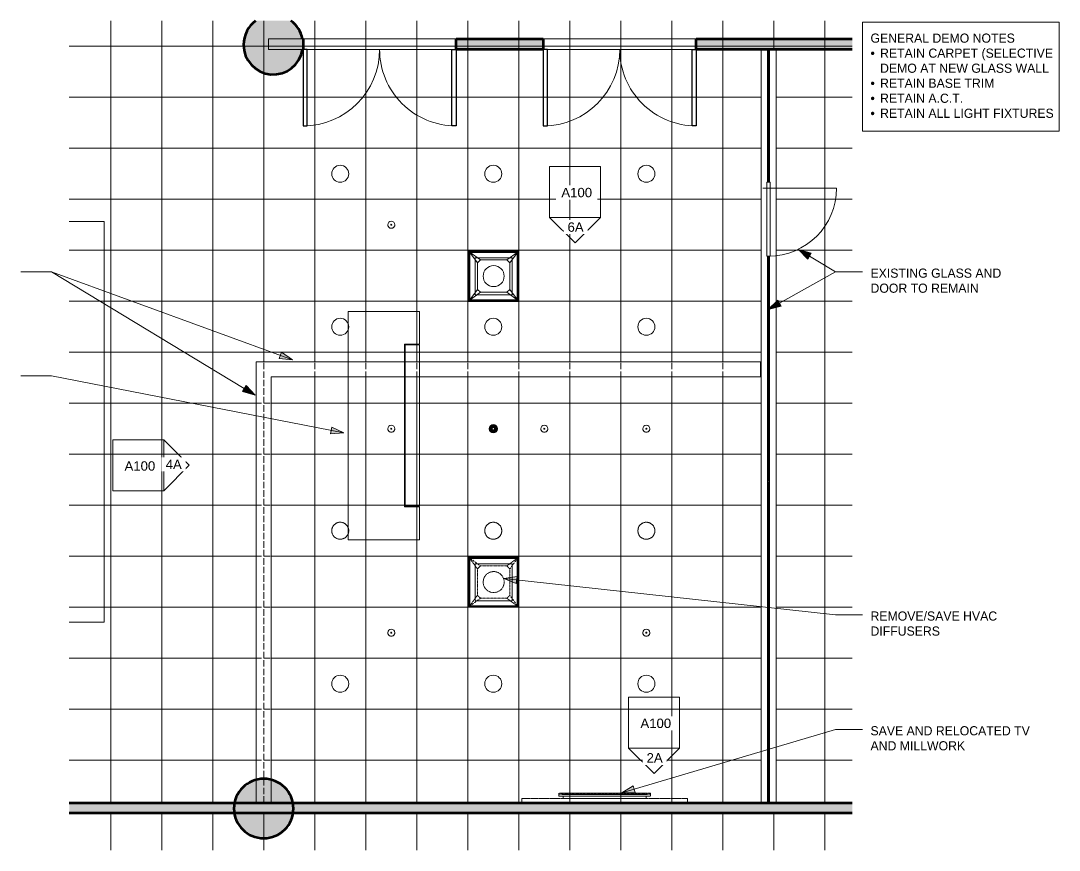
# Model space of a CAD drawing. Header units: inches. Extents: x 1756 to 10721, y -35 to 3002.
# Drawn here: x 4998.1 to 5486.7, y 1293.8 to 1684.2 of the extents above; entities that cross this region are included whole.
import ezdxf

# ---------------------------------------------------------------- set-up
doc = ezdxf.new("R2010")
doc.units = ezdxf.units.IN
doc.header["$MEASUREMENT"] = 0
doc.linetypes.add('Demolished', pattern=[0.1875, 0.125, -0.0625])
for name, color, linetype, lineweight in [('A-CLNG', 13, 'Continuous', 18), ('A-CLNG-PATT', 13, 'Continuous', 18), ('A-DOOR', 31, 'Continuous', 18), ('A-GLAZ-CURT', 52, 'Continuous', 18), ('A-GLAZ-CWMG', 51, 'Continuous', 18), ('A-WALL', 113, 'Continuous', 18), ('A-WALL-PATT', 111, 'Continuous', 18), ('E-FIRE', 2, 'Continuous', 18), ('E-LITE-EQPM', 33, 'Continuous', 18), ('F-SPRN', 3, 'Continuous', 18), ('G-ANNO-SYMB', 111, 'Continuous', 9), ('G-ANNO-TEXT', 231, 'Continuous', 9), ('I-FURN', 30, 'Continuous', 9), ('I-WALL', 2, 'Continuous', 18), ('M-HVAC-CDFF', 50, 'Continuous', 18), ('Q-CASE', 31, 'Continuous', 9)]:
    doc.layers.add(name, color=color, linetype=linetype, lineweight=lineweight)
doc.styles.add('Arial', font='arial.ttf', dxfattribs={"height": 4.425898})
doc.styles.add('Century Gothic', font='GOTHIC.TTF', dxfattribs={"height": 4.311335})

# ---------------------------------------------------------------- blocks, each defined once
blk = doc.blocks.new('Frameless Glass Panel - one-407092-Demolition Plan')
at = {"layer": 'A-GLAZ-CURT', "lineweight": 9}
blk.add_hatch(color=253, dxfattribs=at).paths.add_polyline_path([(-22.125, 0.25), (-22.125, -0.25), (22.125, -0.25), (22.125, 0.25)], flags=0)
at = {"layer": 'A-GLAZ-CURT'}
for p, q in [((-22.125, 0.25), (22.125, 0.25)), ((-22.125, -0.25), (-22.125, 0.25)), ((22.125, 0.25), (22.125, -0.25)), ((22.125, -0.25), (-22.125, -0.25))]:
    blk.add_line(p, q, dxfattribs=at)
at = {"layer": 'A-GLAZ-CURT', "color": 8}
for p, q in [((-22.125, 0.25), (-22.125, 0.25)), ((22.125, 0.25), (22.125, 0.25)), ((-22.125, -0.25), (-22.125, -0.25)), ((22.125, -0.25), (22.125, -0.25))]:
    blk.add_line(p, q, dxfattribs=at)
blk = doc.blocks.new('Frameless Glass Panel - one-407093-Demolition Plan')
at = {"layer": 'A-GLAZ-CURT', "lineweight": 9}
blk.add_hatch(color=253, dxfattribs=at).paths.add_polyline_path([(-26.375, 0.25), (-26.375, -0.25), (26.375, -0.25), (26.375, 0.25)], flags=0)
at = {"layer": 'A-GLAZ-CURT'}
for p, q in [((-26.375, 0.25), (26.375, 0.25)), ((-26.375, -0.25), (-26.375, 0.25)), ((26.375, 0.25), (26.375, -0.25)), ((26.375, -0.25), (-26.375, -0.25))]:
    blk.add_line(p, q, dxfattribs=at)
at = {"layer": 'A-GLAZ-CURT', "color": 8}
for p, q in [((-26.375, 0.25), (-26.375, 0.25)), ((26.375, 0.25), (26.375, 0.25)), ((-26.375, -0.25), (-26.375, -0.25)), ((26.375, -0.25), (26.375, -0.25))]:
    blk.add_line(p, q, dxfattribs=at)
blk = doc.blocks.new('Frameless Glass Panel - one-407094-Demolition Plan')
at = {"layer": 'A-GLAZ-CURT', "lineweight": 9}
blk.add_hatch(color=253, dxfattribs=at).paths.add_polyline_path([(-26.25, 0.25), (-26.25, -0.25), (26.25, -0.25), (26.25, 0.25)], flags=0)
at = {"layer": 'A-GLAZ-CURT'}
for p, q in [((-26.25, 0.25), (26.25, 0.25)), ((-26.25, -0.25), (-26.25, 0.25)), ((26.25, 0.25), (26.25, -0.25)), ((26.25, -0.25), (-26.25, -0.25))]:
    blk.add_line(p, q, dxfattribs=at)
at = {"layer": 'A-GLAZ-CURT', "color": 8}
for p, q in [((-26.25, 0.25), (-26.25, 0.25)), ((26.25, 0.25), (26.25, 0.25)), ((-26.25, -0.25), (-26.25, -0.25)), ((26.25, -0.25), (26.25, -0.25))]:
    blk.add_line(p, q, dxfattribs=at)
blk = doc.blocks.new('Door - Frameless Glass Panel - one-409535-Demolition Plan')
at = {"layer": 'A-DOOR', "color": 8}
for p, q in [((-14.625, -2.748), (-14.625, 32)), ((-17.375, -0.75), (-17.375, 0.75)), ((-17.375, 0.75), (-17.375, 0.75)), ((-17.375, 0.75), (-17.375, -0.75)), ((17.375, 0.75), (-17.375, 0.75)), ((17.375, 0.75), (-17.375, 0.75)), ((-17.375, -0.75), (-17.375, 0.75)), ((-17.375, 0.75), (-17.375, 0.75)), ((-17.375, 0.75), (-17.375, -0.75)), ((17.375, 0.75), (-17.375, 0.75)), ((17.375, 0.75), (-17.375, 0.75)), ((17.375, -0.75), (17.375, 0.75)), ((17.375, 0.75), (17.375, 0.75)), ((17.375, 0.75), (17.375, -0.75)), ((17.375, -0.75), (17.375, 0.75)), ((17.375, 0.75), (17.375, 0.75)), ((17.375, 0.75), (17.375, -0.75)), ((-17.375, -0.75), (-17.375, -0.75)), ((-17.375, -0.75), (17.375, -0.75)), ((17.375, -0.75), (-17.375, -0.75)), ((-17.375, -0.75), (-17.375, -0.75)), ((-17.375, -0.75), (17.375, -0.75)), ((17.375, -0.75), (-17.375, -0.75)), ((17.375, -0.75), (17.375, -0.75)), ((17.375, -0.75), (17.375, -0.75))]:
    blk.add_line(p, q, dxfattribs=at)
blk.add_arc((-14.625, 0), 32, 360, 90, dxfattribs=at)
blk = doc.blocks.new('Frameless Glass Panel - one-407096-Demolition Plan')
at = {"layer": 'A-GLAZ-CURT', "lineweight": 9}
blk.add_hatch(color=253, dxfattribs=at).paths.add_polyline_path([(-30.875, 0.25), (-30.875, -0.25), (30.875, -0.25), (30.875, 0.25)], flags=0)
at = {"layer": 'A-GLAZ-CURT'}
for p, q in [((-30.875, 0.25), (30.875, 0.25)), ((-30.875, -0.25), (-30.875, 0.25)), ((30.875, 0.25), (30.875, -0.25)), ((30.875, -0.25), (-30.875, -0.25))]:
    blk.add_line(p, q, dxfattribs=at)
at = {"layer": 'A-GLAZ-CURT', "color": 8}
for p, q in [((-30.875, 0.25), (-30.875, 0.25)), ((30.875, 0.25), (30.875, 0.25)), ((-30.875, -0.25), (-30.875, -0.25)), ((30.875, -0.25), (30.875, -0.25))]:
    blk.add_line(p, q, dxfattribs=at)
blk = doc.blocks.new('Downlight - Recessed Can - Fluorescent - 277V-321802-Demolition Plan')
at = {"layer": 'E-LITE-EQPM', "color": 8}
for start, end in [(360, 180), (180, 360)]:
    blk.add_arc((0, 0), 4, start, end, dxfattribs=at)
blk = doc.blocks.new('Sprinkler - Dry - Horizontal Sidewall - Fully Recessed - Hosted - 1_2_ Dry Horizontal Sidewall-366905-Demolition Plan')
at = {"layer": 'F-SPRN', "color": 8}
for radius, start, end in [(1.66, 360, 180), (1.66, 0, 180), (1.66, 180, 360), (0.25, 0, 180), (0.25, 0, 180), (0.25, 180, 360), (0.25, 180, 360), (1.66, 180, 360)]:
    blk.add_arc((0, 0), radius, start, end, dxfattribs=at)
blk = doc.blocks.new('Downlight - Recessed Can - Fluorescent - 277V-V5-Demolition Plan')
at = {"layer": 'E-LITE-EQPM', "color": 20, "linetype": 'Demolished', "lineweight": 9}
for start, end in [(360, 180), (180, 360)]:
    blk.add_arc((0, 0), 4, start, end, dxfattribs=at)
blk = doc.blocks.new('Ceiling_Diffusers-SPDLT-Price_Industries - 24x24 T-Bar Duct Size 10-371120-Demolition Plan')
at = {"layer": 'M-HVAC-CDFF', "color": 20, "linetype": 'Demolished', "lineweight": 9}
for p, q in [((4.11, 76.62), (4.11, 100.37)), ((4.11, 100.37), (4.11, 100.37)), ((4.11, 100.37), (27.86, 100.37)), ((4.11, 100.37), (4.11, 76.62)), ((27.86, 100.37), (4.11, 100.37)), ((4.11, 100.37), (4.11, 76.62)), ((4.11, 100.37), (27.86, 100.37)), ((4.11, 100.37), (4.11, 100.37)), ((4.11, 100.37), (27.86, 100.37)), ((4.11, 76.62), (4.11, 100.37)), ((4.11, 100.37), (4.11, 76.62)), ((4.11, 100.37), (27.86, 100.37)), ((4.11, 100.37), (4.11, 100.37)), ((4.11, 100.37), (27.86, 100.37)), ((4.11, 76.62), (4.11, 100.37)), ((4.16, 100.32), (4.16, 76.67)), ((27.81, 100.32), (4.16, 100.32)), ((4.16, 100.32), (4.16, 100.32)), ((4.16, 100.32), (27.81, 100.32)), ((4.16, 76.67), (4.16, 100.32)), ((4.52, 77.03), (4.52, 99.96)), ((4.52, 99.96), (4.52, 99.96)), ((27.46, 99.96), (4.52, 99.96)), ((4.52, 99.96), (4.52, 77.03)), ((27.46, 99.96), (4.52, 99.96)), ((4.52, 99.96), (4.52, 77.03)), ((4.52, 99.96), (27.46, 99.96)), ((4.52, 99.96), (4.52, 99.96)), ((4.52, 99.96), (27.46, 99.96)), ((4.52, 77.03), (4.52, 99.96)), ((4.57, 99.91), (4.57, 77.08)), ((4.57, 99.91), (27.41, 99.91)), ((4.57, 99.91), (4.57, 99.91)), ((4.57, 99.91), (27.41, 99.91)), ((4.57, 77.08), (4.57, 99.91)), ((4.8, 99.58), (4.9, 99.68)), ((4.8, 77.41), (4.8, 99.58)), ((8.36, 94.71), (4.8, 99.58)), ((4.86, 99.62), (4.86, 77.37)), ((27.11, 99.62), (4.86, 99.62)), ((4.86, 99.62), (4.86, 99.62)), ((4.86, 99.62), (27.11, 99.62)), ((4.86, 77.37), (4.86, 99.62)), ((4.9, 99.68), (27.07, 99.68)), ((4.9, 99.68), (9.78, 96.12)), ((22.2, 96.12), (27.07, 99.68)), ((27.17, 99.58), (23.61, 94.71)), ((27.07, 99.68), (27.17, 99.58)), ((27.11, 77.37), (27.11, 99.62)), ((27.11, 99.62), (27.11, 99.62)), ((27.11, 99.62), (27.11, 77.37)), ((27.17, 99.58), (27.17, 77.41)), ((27.41, 77.08), (27.41, 99.91)), ((27.41, 99.91), (27.41, 99.91)), ((27.41, 99.91), (27.41, 77.08)), ((27.46, 99.96), (27.46, 77.03)), ((27.46, 99.96), (27.46, 99.96)), ((27.46, 77.03), (27.46, 99.96)), ((27.46, 77.03), (27.46, 99.96)), ((27.46, 99.96), (27.46, 99.96)), ((27.46, 99.96), (27.46, 77.03)), ((27.81, 76.67), (27.81, 100.32)), ((27.81, 100.32), (27.81, 100.32)), ((27.81, 100.32), (27.81, 76.67)), ((27.86, 100.37), (27.86, 76.62)), ((27.86, 100.37), (27.86, 100.37)), ((27.86, 76.62), (27.86, 100.37)), ((27.86, 76.62), (27.86, 100.37)), ((27.86, 100.37), (27.86, 100.37)), ((27.86, 100.37), (27.86, 76.62)), ((27.86, 76.62), (27.86, 100.37)), ((27.86, 100.37), (27.86, 100.37)), ((27.86, 100.37), (27.86, 76.62)), ((24.74, 97.12), (7.24, 97.12)), ((7.24, 97.12), (7.24, 79.62)), ((7.24, 79.62), (7.24, 97.12)), ((7.24, 97.12), (24.74, 97.12)), ((7.24, 97.12), (7.24, 97.12)), ((9.78, 96.12), (8.36, 94.71)), ((8.36, 94.71), (8.36, 82.28)), ((22.2, 96.12), (9.78, 96.12)), ((23.61, 94.71), (22.2, 96.12)), ((23.61, 82.28), (23.61, 94.71)), ((24.74, 79.62), (24.74, 97.12)), ((24.74, 97.12), (24.74, 79.62)), ((24.74, 97.12), (24.74, 97.12)), ((4.8, 77.41), (8.36, 82.28)), ((9.78, 80.87), (4.9, 77.31)), ((7.24, 79.62), (24.74, 79.62)), ((24.74, 79.62), (7.24, 79.62)), ((7.24, 79.62), (7.24, 79.62)), ((8.36, 82.28), (9.78, 80.87)), ((9.78, 80.87), (22.2, 80.87)), ((22.2, 80.87), (23.61, 82.28)), ((27.07, 77.31), (22.2, 80.87)), ((23.61, 82.28), (27.17, 77.41)), ((24.74, 79.62), (24.74, 79.62)), ((27.86, 76.62), (4.11, 76.62)), ((4.11, 76.62), (4.11, 76.62)), ((4.11, 76.62), (27.86, 76.62)), ((4.11, 76.62), (4.11, 76.62)), ((4.11, 76.62), (27.86, 76.62)), ((27.86, 76.62), (4.11, 76.62)), ((4.11, 76.62), (4.11, 76.62)), ((4.11, 76.62), (27.86, 76.62)), ((27.86, 76.62), (4.11, 76.62)), ((4.16, 76.67), (4.16, 76.67)), ((4.16, 76.67), (27.81, 76.67)), ((27.81, 76.67), (4.16, 76.67)), ((27.46, 77.03), (4.52, 77.03)), ((4.52, 77.03), (4.52, 77.03)), ((4.52, 77.03), (27.46, 77.03)), ((4.52, 77.03), (4.52, 77.03)), ((4.52, 77.03), (27.46, 77.03)), ((27.46, 77.03), (4.52, 77.03)), ((4.57, 77.08), (4.57, 77.08)), ((4.57, 77.08), (27.41, 77.08)), ((27.41, 77.08), (4.57, 77.08)), ((4.9, 77.31), (4.8, 77.41)), ((4.86, 77.37), (4.86, 77.37)), ((4.86, 77.37), (27.11, 77.37)), ((27.11, 77.37), (4.86, 77.37)), ((27.07, 77.31), (4.9, 77.31)), ((27.17, 77.41), (27.07, 77.31)), ((27.11, 77.37), (27.11, 77.37)), ((27.41, 77.08), (27.41, 77.08)), ((27.46, 77.03), (27.46, 77.03)), ((27.46, 77.03), (27.46, 77.03)), ((27.81, 76.67), (27.81, 76.67)), ((27.86, 76.62), (27.86, 76.62)), ((27.86, 76.62), (27.86, 76.62)), ((27.86, 76.62), (27.86, 76.62))]:
    blk.add_line(p, q, dxfattribs=at)
for start, end in [(360, 180), (0, 180), (180, 360), (180, 0)]:
    blk.add_arc((15.99, 88.49), 4.94, start, end, dxfattribs=at)
blk = doc.blocks.new('Excitech_Hochiki_FireDtctnAlmCtrlIndctEquip_AddressableLoopPoweredCeilingBeacon-CHQ-CB - CHQ-CB_WL-376123-Demolition Plan')
at = {"layer": 'E-FIRE', "color": 8}
for radius, start, end in [(1.96, 0, 180), (1.96, 0, 180), (1.93, 0, 180), (1.86, 0, 180), (1.86, 0, 180), (1.82, 0, 180), (1.78, 0, 180), (1.41, 0, 180), (1.27, 0, 180), (1.26, 0, 180), (0.927, 0, 180), (0.732, 360, 180), (0.649, 0, 180), (0.649, 0, 180), (0.55, 0, 180), (0.55, 0, 180), (1.96, 180, 0), (1.96, 180, 0), (1.93, 180, 0), (1.86, 180, 0), (1.86, 180, 0), (1.82, 180, 0), (1.78, 180, 0), (1.41, 180, 0), (1.27, 180, 0), (1.26, 180, 0), (0.927, 180, 0), (0.732, 180, 360), (0.649, 180, 0), (0.649, 180, 0), (0.55, 180, 0), (0.55, 180, 0)]:
    blk.add_arc((0, 0), radius, start, end, dxfattribs=at)
blk = doc.blocks.new('Ceiling_Diffusers-SPDLT-Price_Industries - 24x24 T-Bar Duct Size 10-V6-Demolition Plan')
at = {"layer": 'M-HVAC-CDFF', "color": 8}
for p, q in [((4.11, 76.62), (4.11, 100.37)), ((4.11, 100.37), (4.11, 100.37)), ((4.11, 100.37), (27.86, 100.37)), ((4.11, 100.37), (4.11, 76.62)), ((27.86, 100.37), (4.11, 100.37)), ((4.11, 100.37), (4.11, 76.62)), ((4.11, 100.37), (27.86, 100.37)), ((4.11, 100.37), (4.11, 100.37)), ((4.11, 100.37), (27.86, 100.37)), ((4.11, 76.62), (4.11, 100.37)), ((4.11, 100.37), (4.11, 76.62)), ((4.11, 100.37), (27.86, 100.37)), ((4.11, 100.37), (4.11, 100.37)), ((4.11, 100.37), (27.86, 100.37)), ((4.11, 76.62), (4.11, 100.37)), ((4.16, 100.32), (4.16, 76.67)), ((27.81, 100.32), (4.16, 100.32)), ((4.16, 100.32), (4.16, 100.32)), ((4.16, 100.32), (27.81, 100.32)), ((4.16, 76.67), (4.16, 100.32)), ((4.52, 77.03), (4.52, 99.96)), ((4.52, 99.96), (4.52, 99.96)), ((27.46, 99.96), (4.52, 99.96)), ((4.52, 99.96), (4.52, 77.03)), ((27.46, 99.96), (4.52, 99.96)), ((4.52, 99.96), (4.52, 77.03)), ((4.52, 99.96), (27.46, 99.96)), ((4.52, 99.96), (4.52, 99.96)), ((4.52, 99.96), (27.46, 99.96)), ((4.52, 77.03), (4.52, 99.96)), ((4.57, 99.91), (4.57, 77.08)), ((4.57, 99.91), (27.41, 99.91)), ((4.57, 99.91), (4.57, 99.91)), ((4.57, 99.91), (27.41, 99.91)), ((4.57, 77.08), (4.57, 99.91)), ((4.8, 99.58), (4.9, 99.68)), ((4.8, 77.41), (4.8, 99.58)), ((8.36, 94.71), (4.8, 99.58)), ((4.86, 99.62), (4.86, 77.37)), ((27.11, 99.62), (4.86, 99.62)), ((4.86, 99.62), (4.86, 99.62)), ((4.86, 99.62), (27.11, 99.62)), ((4.86, 77.37), (4.86, 99.62)), ((4.9, 99.68), (27.07, 99.68)), ((4.9, 99.68), (9.78, 96.12)), ((22.2, 96.12), (27.07, 99.68)), ((27.17, 99.58), (23.61, 94.71)), ((27.07, 99.68), (27.17, 99.58)), ((27.11, 77.37), (27.11, 99.62)), ((27.11, 99.62), (27.11, 99.62)), ((27.11, 99.62), (27.11, 77.37)), ((27.17, 99.58), (27.17, 77.41)), ((27.41, 77.08), (27.41, 99.91)), ((27.41, 99.91), (27.41, 99.91)), ((27.41, 99.91), (27.41, 77.08)), ((27.46, 99.96), (27.46, 77.03)), ((27.46, 99.96), (27.46, 99.96)), ((27.46, 77.03), (27.46, 99.96)), ((27.46, 77.03), (27.46, 99.96)), ((27.46, 99.96), (27.46, 99.96)), ((27.46, 99.96), (27.46, 77.03)), ((27.81, 76.67), (27.81, 100.32)), ((27.81, 100.32), (27.81, 100.32)), ((27.81, 100.32), (27.81, 76.67)), ((27.86, 100.37), (27.86, 76.62)), ((27.86, 100.37), (27.86, 100.37)), ((27.86, 76.62), (27.86, 100.37)), ((27.86, 76.62), (27.86, 100.37)), ((27.86, 100.37), (27.86, 100.37)), ((27.86, 100.37), (27.86, 76.62)), ((27.86, 76.62), (27.86, 100.37)), ((27.86, 100.37), (27.86, 100.37)), ((27.86, 100.37), (27.86, 76.62)), ((24.74, 97.12), (7.24, 97.12)), ((7.24, 97.12), (7.24, 79.62)), ((7.24, 79.62), (7.24, 97.12)), ((7.24, 97.12), (24.74, 97.12)), ((7.24, 97.12), (7.24, 97.12)), ((9.78, 96.12), (8.36, 94.71)), ((8.36, 94.71), (8.36, 82.28)), ((22.2, 96.12), (9.78, 96.12)), ((23.61, 94.71), (22.2, 96.12)), ((23.61, 82.28), (23.61, 94.71)), ((24.74, 79.62), (24.74, 97.12)), ((24.74, 97.12), (24.74, 79.62)), ((24.74, 97.12), (24.74, 97.12)), ((4.8, 77.41), (8.36, 82.28)), ((9.78, 80.87), (4.9, 77.31)), ((7.24, 79.62), (24.74, 79.62)), ((24.74, 79.62), (7.24, 79.62)), ((7.24, 79.62), (7.24, 79.62)), ((8.36, 82.28), (9.78, 80.87)), ((9.78, 80.87), (22.2, 80.87)), ((22.2, 80.87), (23.61, 82.28)), ((27.07, 77.31), (22.2, 80.87)), ((23.61, 82.28), (27.17, 77.41)), ((24.74, 79.62), (24.74, 79.62)), ((27.86, 76.62), (4.11, 76.62)), ((4.11, 76.62), (4.11, 76.62)), ((4.11, 76.62), (27.86, 76.62)), ((4.11, 76.62), (4.11, 76.62)), ((4.11, 76.62), (27.86, 76.62)), ((27.86, 76.62), (4.11, 76.62)), ((4.11, 76.62), (4.11, 76.62)), ((4.11, 76.62), (27.86, 76.62)), ((27.86, 76.62), (4.11, 76.62)), ((4.16, 76.67), (4.16, 76.67)), ((4.16, 76.67), (27.81, 76.67)), ((27.81, 76.67), (4.16, 76.67)), ((27.46, 77.03), (4.52, 77.03)), ((4.52, 77.03), (4.52, 77.03)), ((4.52, 77.03), (27.46, 77.03)), ((4.52, 77.03), (4.52, 77.03)), ((4.52, 77.03), (27.46, 77.03)), ((27.46, 77.03), (4.52, 77.03)), ((4.57, 77.08), (4.57, 77.08)), ((4.57, 77.08), (27.41, 77.08)), ((27.41, 77.08), (4.57, 77.08)), ((4.9, 77.31), (4.8, 77.41)), ((4.86, 77.37), (4.86, 77.37)), ((4.86, 77.37), (27.11, 77.37)), ((27.11, 77.37), (4.86, 77.37)), ((27.07, 77.31), (4.9, 77.31)), ((27.17, 77.41), (27.07, 77.31)), ((27.11, 77.37), (27.11, 77.37)), ((27.41, 77.08), (27.41, 77.08)), ((27.46, 77.03), (27.46, 77.03)), ((27.46, 77.03), (27.46, 77.03)), ((27.81, 76.67), (27.81, 76.67)), ((27.86, 76.62), (27.86, 76.62)), ((27.86, 76.62), (27.86, 76.62)), ((27.86, 76.62), (27.86, 76.62))]:
    blk.add_line(p, q, dxfattribs=at)
for start, end in [(360, 180), (0, 180), (180, 360), (180, 0)]:
    blk.add_arc((15.99, 88.49), 4.94, start, end, dxfattribs=at)
blk = doc.blocks.new('Walls 1 - Walls 1-381744-Demolition Plan')
at = {"layer": 'A-WALL'}
h = blk.add_hatch(color=8, dxfattribs=at)
edge = h.paths.add_edge_path(flags=0)
edge.add_line((1975.82, 1670.72), (1959.75, 1670.72))
edge.add_line((1959.75, 1670.72), (1959.75, 1675.72))
edge.add_line((1959.75, 1675.72), (1975.73, 1675.72))
edge.add_arc((1962, 1672.97), 14, 11.3396, 53.606)
edge.add_line((1970.31, 1684.23), (1953.69, 1684.23))
edge.add_arc((1962, 1672.97), 14, 126.394, 180)
edge.add_arc((1962, 1672.97), 14, 180, 350.763)
at = {"layer": 'A-WALL', "color": 8}
for p, q in [((1975.73, 1675.72), (1975.73, 1675.72)), ((1975.82, 1670.72), (1975.82, 1670.72))]:
    blk.add_line(p, q, dxfattribs=at)
at = {"layer": 'A-WALL', "lineweight": 60}
for start, end in [(126.394, 180), (126.394, 180), (11.3396, 53.606), (11.3396, 53.606), (180, 350.763)]:
    blk.add_arc((1962, 1672.97), 14, start, end, dxfattribs=at)
blk = doc.blocks.new('Walls 2 - Walls 1-381805-Demolition Plan')
at = {"layer": 'A-WALL'}
h = blk.add_hatch(color=8, dxfattribs=at)
edge = h.paths.add_edge_path(flags=0)
edge.add_arc((1957.5, 1313.47), 14, 0, 180)
edge.add_arc((1957.5, 1313.47), 14, 180, 360)
at = {"layer": 'A-WALL', "lineweight": 60}
for start, end in [(0, 180), (180, 0)]:
    blk.add_arc((1957.5, 1313.47), 14, start, end, dxfattribs=at)
blk = doc.blocks.new('Door-Double-Flush_Panel - 72_ x 100_-383158-Demolition Plan')
at = {"layer": 'A-DOOR', "lineweight": 30}
for p, q in [((-36, 2.5), (-36, 38.5)), ((-36, 38.5), (-34, 38.5)), ((-34, 38.5), (-34, 2.5)), ((36, 38.5), (34, 38.5)), ((34, 38.5), (34, 2.5)), ((36, 2.5), (36, 38.5)), ((-34, 2.5), (-36, 2.5)), ((34, 2.5), (36, 2.5))]:
    blk.add_line(p, q, dxfattribs=at)
at = {"layer": 'A-DOOR', "color": 8}
for centre, start, end in [((-36, 2.5), 360, 90), ((36, 2.5), 90, 180)]:
    blk.add_arc(centre, 36, start, end, dxfattribs=at)
blk = doc.blocks.new('Walls 4 - Walls 3-395072-Demolition Plan')
at = {"layer": 'A-WALL', "color": 20, "linetype": 'Demolished', "lineweight": 9}
for p, q in [((2156.88, 1318.22), (2078.88, 1318.22)), ((2078.88, 1318.22), (2078.88, 1316.22)), ((2078.88, 1316.22), (2078.88, 1318.22)), ((2078.88, 1318.22), (2156.88, 1318.22)), ((2078.88, 1318.22), (2078.88, 1318.22)), ((2078.88, 1316.22), (2156.88, 1316.22)), ((2156.88, 1316.22), (2078.88, 1316.22)), ((2078.88, 1316.22), (2078.88, 1316.22)), ((2156.88, 1316.22), (2156.88, 1318.22)), ((2156.88, 1318.22), (2156.88, 1316.22)), ((2156.88, 1318.22), (2156.88, 1318.22)), ((2156.88, 1316.22), (2156.88, 1316.22))]:
    blk.add_line(p, q, dxfattribs=at)
blk = doc.blocks.new('Television-Plasma - one-394688-Demolition Plan')
at = {"layer": 'I-FURN', "color": 20, "linetype": 'Demolished'}
for p, q in [((-17.25, 0), (-17.25, 0)), ((-17.25, 0), (-17.25, -1)), ((-17.25, -1), (-17.25, 0)), ((-17.25, 0), (21.75, 0)), ((21.75, 0), (-17.25, 0)), ((21.75, 0), (21.75, -1)), ((21.75, -1), (21.75, 0)), ((21.75, 0), (21.75, 0)), ((23.75, -1), (-19.25, -1)), ((-19.25, -1), (-19.25, -2.5)), ((-19.25, -1), (23.75, -1)), ((-19.25, -2), (-19.25, -1)), ((-19.25, -1), (-19.25, -1)), ((23.75, -2), (-19.25, -2)), ((-19.25, -2), (-19.25, -2)), ((-19.25, -2), (-19.25, -2.5)), ((23.75, -2), (-19.25, -2)), ((-19.25, -2.5), (23.75, -2.5)), ((-19.25, -2.5), (-19.25, -2.5)), ((-19.25, -2.5), (23.75, -2.5)), ((22.25, -1.92), (-17.75, -1.92)), ((-17.75, -1.92), (-17.75, -1.92)), ((-17.75, -1.92), (22.25, -1.92)), ((-17.75, -1.92), (-17.75, -2.5)), ((-17.75, -1.92), (-17.75, -2.5)), ((22.25, -2.5), (-17.75, -2.5)), ((-17.75, -2.5), (-17.75, -2.5)), ((-17.75, -2.5), (22.25, -2.5)), ((-17.25, -1), (-17.25, -1)), ((21.75, -1), (-17.25, -1)), ((21.75, -1), (-17.25, -1)), ((21.75, -1), (21.75, -1)), ((22.25, -1.92), (22.25, -1.92)), ((22.25, -2.5), (22.25, -1.92)), ((22.25, -1.92), (22.25, -2.5)), ((22.25, -2.5), (22.25, -2.5)), ((23.75, -2.5), (23.75, -1)), ((23.75, -1), (23.75, -2)), ((23.75, -1), (23.75, -1)), ((23.75, -2.5), (23.75, -2)), ((23.75, -2), (23.75, -2)), ((23.75, -2.5), (23.75, -2.5))]:
    blk.add_line(p, q, dxfattribs=at)
blk = doc.blocks.new('Casework 2 - Casework 1-395493-Demolition Plan')
at = {"layer": 'Q-CASE', "color": 8, "lineweight": 18}
for p, q in [((1882.5, 1589.72), (1866, 1589.72)), ((1866, 1589.72), (1882.5, 1589.72)), ((1882.5, 1401.22), (1882.5, 1589.72)), ((1882.5, 1589.72), (1882.5, 1401.22)), ((1882.5, 1589.72), (1882.5, 1589.72)), ((1866, 1401.22), (1882.5, 1401.22)), ((1882.5, 1401.22), (1866, 1401.22)), ((1882.5, 1401.22), (1882.5, 1401.22))]:
    blk.add_line(p, q, dxfattribs=at)
blk = doc.blocks.new('Casework 3 - Casework 1-400902-Demolition Plan')
at = {"layer": 'Q-CASE', "color": 20, "linetype": 'Demolished'}
for p, q in [((830.75, 347.47), (797.25, 347.47)), ((797.25, 347.47), (797.25, 239.97)), ((797.25, 239.97), (797.25, 347.47)), ((797.25, 347.47), (830.75, 347.47)), ((797.25, 347.47), (797.25, 347.47)), ((830.75, 331.97), (830.75, 347.47)), ((830.75, 347.47), (830.75, 331.97)), ((830.75, 347.47), (830.75, 347.47)), ((823.75, 255.47), (823.75, 331.97)), ((823.75, 331.97), (830.75, 331.97)), ((830.75, 331.97), (823.75, 331.97)), ((823.75, 331.97), (823.75, 255.47)), ((823.75, 331.97), (823.75, 331.97)), ((830.75, 331.72), (824, 331.72)), ((824, 331.72), (824, 255.72)), ((824, 255.72), (824, 331.72)), ((824, 331.72), (830.75, 331.72)), ((824, 331.72), (824, 331.72)), ((830.75, 331.97), (830.75, 331.97)), ((830.75, 255.72), (830.75, 331.72)), ((830.75, 331.72), (830.75, 255.72)), ((830.75, 331.72), (830.75, 331.72)), ((830.75, 255.47), (823.75, 255.47)), ((823.75, 255.47), (830.75, 255.47)), ((823.75, 255.47), (823.75, 255.47)), ((824, 255.72), (830.75, 255.72)), ((830.75, 255.72), (824, 255.72)), ((824, 255.72), (824, 255.72)), ((830.75, 255.72), (830.75, 255.72)), ((830.75, 239.97), (830.75, 255.47)), ((830.75, 255.47), (830.75, 239.97)), ((830.75, 255.47), (830.75, 255.47)), ((797.25, 239.97), (830.75, 239.97)), ((830.75, 239.97), (797.25, 239.97)), ((797.25, 239.97), (797.25, 239.97)), ((830.75, 239.97), (830.75, 239.97))]:
    blk.add_line(p, q, dxfattribs=at)
blk = doc.blocks.new('Rectangular Mullion - Header Channel-407112-Demolition Plan')
at = {"layer": 'A-GLAZ-CWMG', "color": 8}
for p, q in [((2194.62, 1670.72), (2194.5, 1670.72)), ((2194.5, 1670.72), (2194.5, 1670.72)), ((2194.5, 1670.72), (2195.5, 1670.72)), ((2194.5, 1608.47), (2194.5, 1670.72)), ((2194.5, 1608.47), (2194.5, 1670.72)), ((2195.38, 1670.72), (2194.62, 1670.72)), ((2194.62, 1670.72), (2194.62, 1670.72)), ((2194.62, 1608.47), (2194.62, 1670.72)), ((2194.62, 1608.47), (2194.62, 1670.72)), ((2195.5, 1670.72), (2195.38, 1670.72)), ((2195.38, 1670.72), (2195.38, 1670.72)), ((2195.38, 1608.47), (2195.38, 1670.72)), ((2195.38, 1608.47), (2195.38, 1670.72)), ((2195.5, 1670.72), (2195.5, 1670.72)), ((2195.5, 1670.72), (2195.5, 1608.47)), ((2195.5, 1608.47), (2195.5, 1670.72)), ((2195.5, 1608.47), (2194.5, 1608.47)), ((2194.5, 1608.47), (2194.5, 1608.47)), ((2194.5, 1608.47), (2194.62, 1608.47)), ((2194.62, 1608.47), (2194.62, 1608.47)), ((2194.62, 1608.47), (2195.38, 1608.47)), ((2195.38, 1608.47), (2195.38, 1608.47)), ((2195.38, 1608.47), (2195.5, 1608.47)), ((2195.5, 1608.47), (2195.5, 1608.47))]:
    blk.add_line(p, q, dxfattribs=at)
blk = doc.blocks.new('Rectangular Mullion - Header Channel-405644-Demolition Plan')
at = {"layer": 'A-GLAZ-CWMG', "color": 8}
for p, q in [((2194.5, 1360.97), (2194.5, 1413.97)), ((2194.5, 1360.97), (2194.5, 1413.97)), ((2194.62, 1360.97), (2194.62, 1413.97)), ((2194.62, 1360.97), (2194.62, 1413.97)), ((2195.38, 1360.97), (2195.38, 1413.97)), ((2195.38, 1360.97), (2195.38, 1413.97)), ((2195.5, 1413.97), (2195.5, 1360.97)), ((2195.5, 1360.97), (2195.5, 1413.97))]:
    blk.add_line(p, q, dxfattribs=at)
blk = doc.blocks.new('Rectangular Mullion - Header Channel-405645-Demolition Plan')
at = {"layer": 'A-GLAZ-CWMG', "color": 8}
for p, q in [((2194.5, 1316.22), (2194.5, 1360.97)), ((2194.5, 1316.22), (2194.5, 1360.97)), ((2194.62, 1316.22), (2194.62, 1360.97)), ((2194.62, 1316.22), (2194.62, 1360.97)), ((2195.38, 1316.22), (2195.38, 1360.97)), ((2195.38, 1316.22), (2195.38, 1360.97)), ((2195.5, 1360.97), (2195.5, 1316.22)), ((2195.5, 1316.22), (2195.5, 1360.97)), ((2195.5, 1316.22), (2194.5, 1316.22)), ((2194.5, 1316.22), (2194.5, 1316.22)), ((2194.5, 1316.22), (2194.62, 1316.22)), ((2194.62, 1316.22), (2194.62, 1316.22)), ((2194.62, 1316.22), (2195.38, 1316.22)), ((2195.38, 1316.22), (2195.38, 1316.22)), ((2195.38, 1316.22), (2195.5, 1316.22)), ((2195.5, 1316.22), (2195.5, 1316.22))]:
    blk.add_line(p, q, dxfattribs=at)
blk = doc.blocks.new('Rectangular Mullion - Header Channel-405646-Demolition Plan')
at = {"layer": 'A-GLAZ-CWMG', "color": 8}
for p, q in [((2194.5, 1413.97), (2194.5, 1467.22)), ((2194.5, 1413.97), (2194.5, 1467.22)), ((2194.62, 1413.97), (2194.62, 1467.22)), ((2194.62, 1413.97), (2194.62, 1467.22)), ((2195.38, 1413.97), (2195.38, 1467.22)), ((2195.38, 1413.97), (2195.38, 1467.22)), ((2195.5, 1467.22), (2195.5, 1413.97)), ((2195.5, 1413.97), (2195.5, 1467.22))]:
    blk.add_line(p, q, dxfattribs=at)
blk = doc.blocks.new('Rectangular Mullion - Header Channel-407113-Demolition Plan')
at = {"layer": 'A-GLAZ-CWMG', "color": 8}
for p, q in [((2194.62, 1573.22), (2194.5, 1573.22)), ((2194.5, 1573.22), (2194.5, 1573.22)), ((2194.5, 1573.22), (2195.5, 1573.22)), ((2194.5, 1520.22), (2194.5, 1573.22)), ((2194.5, 1520.22), (2194.5, 1573.22)), ((2195.38, 1573.22), (2194.62, 1573.22)), ((2194.62, 1573.22), (2194.62, 1573.22)), ((2194.62, 1520.22), (2194.62, 1573.22)), ((2194.62, 1520.22), (2194.62, 1573.22)), ((2195.5, 1573.22), (2195.38, 1573.22)), ((2195.38, 1573.22), (2195.38, 1573.22)), ((2195.38, 1520.22), (2195.38, 1573.22)), ((2195.38, 1520.22), (2195.38, 1573.22)), ((2195.5, 1573.22), (2195.5, 1573.22)), ((2195.5, 1573.22), (2195.5, 1520.22)), ((2195.5, 1520.22), (2195.5, 1573.22))]:
    blk.add_line(p, q, dxfattribs=at)
blk = doc.blocks.new('Elevation - Detail Number-151647-Demolition Plan')
at = {"layer": 'G-ANNO-SYMB'}
for p, q in [((-0.25, -0.25), (-0.25, 0.25)), ((-0.25, 0.25), (0.25, 0.25)), ((0.25, 0.25), (0.25, -0.25)), ((0.25, -0.25), (-0.25, -0.25))]:
    blk.add_line(p, q, dxfattribs=at)
blk = doc.blocks.new('Elevation - Detail Number-151370-Demolition Plan')
at = {"layer": 'G-ANNO-SYMB'}
for p, q in [((0, 0.25), (-0.25, 0)), ((0.25, 0), (0, 0.25)), ((-0.25, 0), (0.25, 0))]:
    blk.add_line(p, q, dxfattribs=at)

msp = doc.modelspace()

# ---------------------------------------------------------------- hatches: boundary and pattern name
at = {"layer": 'A-CLNG-PATT'}
h = msp.add_hatch(dxfattribs=at)
h.set_pattern_fill('FP_5', style=0, pattern_type=2)
h.set_pattern_definition([(0, (5136.426, 1504.218), (0, -24), []), (270, (5136.426, 1504.218), (-24, -1e-15), [])])
edge = h.paths.add_edge_path(flags=0)
edge.add_arc((5148.43, 1468.22), 4, 0, 180)
edge.add_arc((5148.43, 1468.22), 4, 180, 360)
edge = h.paths.add_edge_path(flags=0)
edge.add_arc((5220.43, 1468.22), 4, 0, 180)
edge.add_arc((5220.43, 1468.22), 4, 180, 360)
edge = h.paths.add_edge_path(flags=0)
edge.add_arc((5292.43, 1468.22), 4, 0, 180)
edge.add_arc((5292.43, 1468.22), 4, 180, 360)
edge = h.paths.add_edge_path(flags=0)
edge.add_arc((5292.43, 1444.22), 4, 0, 180)
edge.add_arc((5292.43, 1444.22), 4, 180, 360)
edge = h.paths.add_edge_path(flags=0)
edge.add_arc((5220.43, 1444.22), 4, 0, 180)
edge.add_arc((5220.43, 1444.22), 4, 180, 360)
edge = h.paths.add_edge_path(flags=0)
edge.add_arc((5148.43, 1444.22), 4, 0, 180)
edge.add_arc((5148.43, 1444.22), 4, 180, 360)
edge = h.paths.add_edge_path(flags=0)
edge.add_arc((5148.43, 1420.22), 4, 0, 180)
edge.add_arc((5148.43, 1420.22), 4, 180, 360)
edge = h.paths.add_edge_path(flags=0)
edge.add_arc((5220.43, 1420.22), 4, 0, 180)
edge.add_arc((5220.43, 1420.22), 4, 180, 360)
edge = h.paths.add_edge_path(flags=0)
edge.add_arc((5292.43, 1420.22), 4, 0, 180)
edge.add_arc((5292.43, 1420.22), 4, 180, 360)
h.paths.add_polyline_path([(5020.93, 1293.83), (5389.32, 1293.83), (5389.32, 1311.22), (5020.93, 1311.22)], flags=0)
edge = h.paths.add_edge_path(flags=0)
edge.add_arc((5148.43, 1540.22), 4, 0, 180)
edge.add_arc((5148.43, 1540.22), 4, 180, 360)
edge = h.paths.add_edge_path(flags=0)
edge.add_arc((5148.43, 1612.22), 4, 0, 180)
edge.add_arc((5148.43, 1612.22), 4, 180, 360)
edge = h.paths.add_edge_path(flags=0)
edge.add_arc((5292.43, 1612.22), 4, 0, 180)
edge.add_arc((5292.43, 1612.22), 4, 180, 360)
edge = h.paths.add_edge_path(flags=0)
edge.add_arc((5220.43, 1612.22), 4, 0, 180)
edge.add_arc((5220.43, 1612.22), 4, 180, 360)
edge = h.paths.add_edge_path(flags=0)
edge.add_arc((5220.43, 1540.22), 4, 0, 180)
edge.add_arc((5220.43, 1540.22), 4, 180, 360)
edge = h.paths.add_edge_path(flags=0)
edge.add_arc((5292.43, 1540.22), 4, 0, 180)
edge.add_arc((5292.43, 1540.22), 4, 180, 360)
edge = h.paths.add_edge_path(flags=0)
edge.add_arc((5292.43, 1372.22), 4, 0, 180)
edge.add_arc((5292.43, 1372.22), 4, 180, 360)
edge = h.paths.add_edge_path(flags=0)
edge.add_arc((5220.43, 1372.22), 4, 0, 180)
edge.add_arc((5220.43, 1372.22), 4, 180, 360)
edge = h.paths.add_edge_path(flags=0)
edge.add_arc((5148.43, 1372.22), 4, 0, 180)
edge.add_arc((5148.43, 1372.22), 4, 180, 360)
h.paths.add_polyline_path([(5115.93, 1516.72), (5115.93, 1316.22), (5346.43, 1316.22), (5346.43, 1516.72)], flags=0)
h.paths.add_polyline_path([(5108.93, 1316.22), (5108.93, 1523.72), (5346.43, 1523.72), (5346.43, 1670.72), (5353.43, 1670.72), (5353.43, 1316.22), (5389.32, 1316.22), (5389.32, 1684.23), (5020.93, 1684.23), (5020.93, 1316.22)], flags=0)
at = {"layer": 'A-CLNG-PATT', "linetype": 'Demolished'}
h = msp.add_hatch(dxfattribs=at)
h.set_pattern_fill('FP_4', color=1, style=0, pattern_type=2)
h.set_pattern_definition([(0, (5136.426, 1480.218), (-24, -24), [3, -21]), (0, (5140.426, 1480.218), (-24, -24), [3, -21]), (0, (5144.426, 1480.218), (-24, -24), [3, -21]), (0, (5148.426, 1480.218), (-24, -24), [3, -21]), (0, (5152.426, 1480.218), (-24, -24), [3, -21]), (0, (5156.426, 1480.218), (-24, -24), [3, -21]), (270, (5160.426, 1499.218), (-24, -1e-15), [3, -21]), (270, (5160.426, 1495.218), (-24, -1e-15), [3, -21]), (270, (5160.426, 1491.218), (-24, -1e-15), [3, -21]), (270, (5160.426, 1487.218), (-24, -1e-15), [3, -21]), (270, (5160.426, 1483.218), (-24, -1e-15), [3, -21]), (270, (5160.426, 1503.218), (-24, -1e-15), [3, -21])])
h.paths.add_polyline_path([(5108.93, 1316.47), (5115.93, 1316.47), (5115.93, 1516.72), (5346.18, 1516.72), (5346.18, 1523.72), (5108.93, 1523.72)], flags=0)
at = {"layer": 'A-WALL-PATT', "lineweight": 9}
h = msp.add_hatch(color=253, dxfattribs=at)
h.paths.add_polyline_path([(5315.93, 1675.72), (5315.93, 1670.72), (5389.32, 1670.72), (5389.32, 1675.72)], flags=0)
h.paths.add_polyline_path([(5202.93, 1675.72), (5202.93, 1670.72), (5243.93, 1670.72), (5243.93, 1675.72)], flags=0)
h.paths.add_polyline_path([(5114.68, 1675.72), (5114.68, 1670.72), (5130.74, 1670.72), (5130.93, 1670.72), (5130.93, 1675.72), (5130.65, 1675.72)], flags=0)
msp.add_hatch(color=253, dxfattribs=at).paths.add_polyline_path([(5020.93, 1316.22), (5020.93, 1311.22), (5389.32, 1311.22), (5389.32, 1316.22)], flags=0)
at = {"layer": 'G-ANNO-TEXT'}
for points in [[(5364.05, 1576.57), (5368.33, 1572.07), (5370.01, 1574.82)], [(5349.81, 1548.35), (5355.83, 1549.87), (5354.26, 1552.68)], [(5125.92, 1524.68), (5120.83, 1528.24), (5119.73, 1525.22)], [(5108.41, 1508.06), (5104.1, 1512.54), (5102.44, 1509.79)], [(5150.04, 1490.26), (5144.46, 1492.99), (5143.85, 1489.83)], [(5225.45, 1421.66), (5231.24, 1419.41), (5231.59, 1422.61)], [(5280.95, 1320.9), (5287.16, 1321.06), (5286.24, 1324.15)]]:
    msp.add_hatch(color=145, dxfattribs=at).paths.add_polyline_path(points, flags=0)

# ---------------------------------------------------------------- linework, layer by layer
at = {"layer": 'A-CLNG', "color": 8}
for p, q in [((5346.43, 1523.72), (5346.43, 1670.72)), ((5108.93, 1316.22), (5108.93, 1523.72)), ((5108.93, 1523.72), (5346.43, 1523.72)), ((5346.43, 1516.72), (5115.93, 1516.72)), ((5115.93, 1516.72), (5115.93, 1316.22)), ((5346.43, 1316.22), (5346.43, 1516.72))]:
    msp.add_line(p, q, dxfattribs=at)
at = {"layer": 'A-CLNG', "color": 20, "linetype": 'Demolished', "lineweight": 9}
for p, q in [((5346.18, 1523.72), (5108.93, 1523.72)), ((5108.93, 1523.72), (5108.93, 1316.47)), ((5108.93, 1316.47), (5108.93, 1523.72)), ((5108.93, 1523.72), (5346.18, 1523.72)), ((5346.18, 1516.72), (5346.18, 1523.72)), ((5346.18, 1523.72), (5346.18, 1516.72)), ((5115.93, 1316.47), (5115.93, 1516.72)), ((5115.93, 1516.72), (5346.18, 1516.72)), ((5346.18, 1516.72), (5115.93, 1516.72)), ((5115.93, 1516.72), (5115.93, 1316.47)), ((5108.93, 1316.47), (5115.93, 1316.47)), ((5115.93, 1316.47), (5108.93, 1316.47))]:
    msp.add_line(p, q, dxfattribs=at)
at = {"layer": 'A-CLNG', "color": 8}
for centre, start, end in [((5148.43, 1612.22), 0, 180), ((5148.43, 1612.22), 0, 180), ((5148.43, 1612.22), 180, 0), ((5148.43, 1612.22), 180, 0), ((5220.43, 1612.22), 0, 180), ((5220.43, 1612.22), 0, 180), ((5220.43, 1612.22), 180, 0), ((5220.43, 1612.22), 180, 0), ((5292.43, 1612.22), 0, 180), ((5292.43, 1612.22), 0, 180), ((5292.43, 1612.22), 180, 0), ((5292.43, 1612.22), 180, 0), ((5148.43, 1540.22), 0, 180), ((5148.43, 1540.22), 0, 180), ((5220.43, 1540.22), 0, 180), ((5220.43, 1540.22), 0, 180), ((5292.43, 1540.22), 0, 180), ((5292.43, 1540.22), 0, 180), ((5148.43, 1540.22), 180, 0), ((5148.43, 1540.22), 180, 0), ((5220.43, 1540.22), 180, 0), ((5220.43, 1540.22), 180, 0), ((5292.43, 1540.22), 180, 0), ((5292.43, 1540.22), 180, 0), ((5148.43, 1444.22), 0, 180), ((5148.43, 1444.22), 0, 180), ((5220.43, 1444.22), 0, 180), ((5220.43, 1444.22), 0, 180), ((5292.43, 1444.22), 0, 180), ((5292.43, 1444.22), 0, 180), ((5148.43, 1444.22), 180, 0), ((5148.43, 1444.22), 180, 0), ((5220.43, 1444.22), 180, 0), ((5220.43, 1444.22), 180, 0), ((5292.43, 1444.22), 180, 0), ((5292.43, 1444.22), 180, 0), ((5148.43, 1372.22), 0, 180), ((5148.43, 1372.22), 0, 180), ((5220.43, 1372.22), 0, 180), ((5220.43, 1372.22), 0, 180), ((5292.43, 1372.22), 0, 180), ((5292.43, 1372.22), 0, 180), ((5148.43, 1372.22), 180, 0), ((5148.43, 1372.22), 180, 0), ((5220.43, 1372.22), 180, 0), ((5220.43, 1372.22), 180, 0), ((5292.43, 1372.22), 180, 0), ((5292.43, 1372.22), 180, 0)]:
    msp.add_arc(centre, 4, start, end, dxfattribs=at)
at = {"layer": 'A-WALL', "color": 8}
for p, q in [((5353.43, 1316.22), (5353.43, 1670.72)), ((5346.43, 1516.72), (5346.43, 1523.72))]:
    msp.add_line(p, q, dxfattribs=at)
at = {"layer": 'G-ANNO-TEXT', "color": 145}
for p, q in [((5364.05, 1576.57), (5368.33, 1572.07)), ((5370.01, 1574.82), (5364.05, 1576.57)), ((5364.05, 1576.57), (5381.37, 1566)), ((5368.33, 1572.07), (5370.01, 1574.82)), ((5012.57, 1566), (4998.13, 1566)), ((5012.57, 1566), (4998.13, 1566)), ((5108.41, 1508.06), (5012.57, 1566)), ((5125.92, 1524.68), (5012.57, 1566)), ((5349.81, 1548.35), (5381.37, 1566)), ((5381.37, 1566), (5394.04, 1566)), ((5381.37, 1566), (5394.04, 1566)), ((5354.26, 1552.68), (5349.81, 1548.35)), ((5349.81, 1548.35), (5355.83, 1549.87)), ((5355.83, 1549.87), (5354.26, 1552.68)), ((5120.83, 1528.24), (5119.73, 1525.22)), ((5119.73, 1525.22), (5125.92, 1524.68)), ((5125.92, 1524.68), (5120.83, 1528.24)), ((5012.57, 1517.05), (4998.13, 1517.05)), ((5150.04, 1490.26), (5012.57, 1517.05)), ((5104.1, 1512.54), (5102.44, 1509.79)), ((5102.44, 1509.79), (5108.41, 1508.06)), ((5108.41, 1508.06), (5104.1, 1512.54)), ((5144.46, 1492.99), (5143.85, 1489.83)), ((5143.85, 1489.83), (5150.04, 1490.26)), ((5150.04, 1490.26), (5144.46, 1492.99)), ((5231.59, 1422.61), (5225.45, 1421.66)), ((5225.45, 1421.66), (5231.24, 1419.41)), ((5225.45, 1421.66), (5381.37, 1404.62)), ((5231.24, 1419.41), (5231.59, 1422.61)), ((5381.37, 1404.62), (5394.04, 1404.62)), ((5381.37, 1350.62), (5394.04, 1350.62)), ((5286.24, 1324.15), (5280.95, 1320.9)), ((5287.16, 1321.06), (5286.24, 1324.15)), ((5280.95, 1320.9), (5287.16, 1321.06))]:
    msp.add_line(p, q, dxfattribs=at)
at = {"layer": 'G-ANNO-TEXT', "color": 145, "flags": 128}
msp.add_lwpolyline([(5394.04, 1683.6), (5486.67, 1683.6), (5486.67, 1632.21), (5394.04, 1632.21)], close=True, dxfattribs=at)
at = {"layer": 'I-WALL', "color": 8}
for p, q in [((5114.68, 1675.72), (5130.65, 1675.72)), ((5114.68, 1670.72), (5114.68, 1675.72)), ((5202.93, 1675.72), (5130.93, 1675.72)), ((5315.93, 1675.72), (5243.93, 1675.72)), ((5130.74, 1670.72), (5114.68, 1670.72)), ((5130.93, 1670.72), (5202.93, 1670.72)), ((5243.93, 1670.72), (5315.93, 1670.72))]:
    msp.add_line(p, q, dxfattribs=at)
at = {"layer": 'I-WALL', "lineweight": 60}
for p, q in [((5130.65, 1675.72), (5130.93, 1675.72)), ((5130.93, 1675.72), (5130.93, 1670.72)), ((5202.93, 1675.72), (5243.93, 1675.72)), ((5202.93, 1670.72), (5202.93, 1675.72)), ((5243.93, 1675.72), (5243.93, 1670.72)), ((5315.93, 1675.72), (5389.32, 1675.72)), ((5315.93, 1670.72), (5315.93, 1675.72)), ((5130.93, 1670.72), (5130.74, 1670.72)), ((5243.93, 1670.72), (5202.93, 1670.72)), ((5389.32, 1670.72), (5315.93, 1670.72)), ((5020.93, 1316.22), (5389.32, 1316.22)), ((5389.32, 1311.22), (5020.93, 1311.22))]:
    msp.add_line(p, q, dxfattribs=at)

# ---------------------------------------------------------------- block references
at = {"layer": 'A-DOOR', "color": 8}
for name, p, rotation in [('Door-Double-Flush_Panel - 72_ x 100_-383158-Demolition Plan', (5166.93, 1673.22), 180), ('Door-Double-Flush_Panel - 72_ x 100_-383158-Demolition Plan', (5279.93, 1673.22), 180), ('Door - Frameless Glass Panel - one-409535-Demolition Plan', (5349.93, 1590.84), 270)]:
    msp.add_blockref(name, p, dxfattribs=dict(at, rotation=rotation))
at = {"layer": 'A-GLAZ-CURT', "color": 8, "rotation": 90}
for name, p in [('Frameless Glass Panel - one-407096-Demolition Plan', (5349.93, 1639.59)), ('Frameless Glass Panel - one-407094-Demolition Plan', (5349.93, 1546.72)), ('Frameless Glass Panel - one-407094-Demolition Plan', (5349.93, 1493.72)), ('Frameless Glass Panel - one-407093-Demolition Plan', (5349.93, 1440.59)), ('Frameless Glass Panel - one-407094-Demolition Plan', (5349.93, 1387.47)), ('Frameless Glass Panel - one-407092-Demolition Plan', (5349.93, 1338.59))]:
    msp.add_blockref(name, p, dxfattribs=at)
at = {"layer": 'A-GLAZ-CWMG', "color": 8}
for name, p in [('Rectangular Mullion - Header Channel-407112-Demolition Plan', (3154.93, 0)), ('Rectangular Mullion - Header Channel-407113-Demolition Plan', (3154.93, 0)), ('Rectangular Mullion - Header Channel-405644-Demolition Plan', (3154.93, 106.25)), ('Rectangular Mullion - Header Channel-405646-Demolition Plan', (3154.93, 0)), ('Rectangular Mullion - Header Channel-405644-Demolition Plan', (3154.93, 0)), ('Rectangular Mullion - Header Channel-405645-Demolition Plan', (3154.93, 0))]:
    msp.add_blockref(name, p, dxfattribs=at)
at = {"layer": 'A-WALL', "color": 8}
msp.add_blockref('Walls 1 - Walls 1-381744-Demolition Plan', (3154.93, 0), dxfattribs=at)
at = {"layer": 'A-WALL', "lineweight": 60}
msp.add_blockref('Walls 2 - Walls 1-381805-Demolition Plan', (3154.93, 0), dxfattribs=at)
at = {"layer": 'A-WALL', "color": 20, "linetype": 'Demolished', "lineweight": 9}
msp.add_blockref('Walls 4 - Walls 3-395072-Demolition Plan', (3154.93, 0), dxfattribs=at)
at = {"layer": 'E-FIRE', "color": 8}
msp.add_blockref('Excitech_Hochiki_FireDtctnAlmCtrlIndctEquip_AddressableLoopPoweredCeilingBeacon-CHQ-CB - CHQ-CB_WL-376123-Demolition Plan', (5220.43, 1492.22), dxfattribs=at)
at = {"layer": 'E-LITE-EQPM', "color": 8}
for p in [(5148.43, 1612.22), (5220.43, 1612.22), (5292.43, 1612.22), (5148.43, 1540.22), (5220.43, 1540.22), (5292.43, 1540.22), (5148.43, 1372.22), (5220.43, 1372.22), (5292.43, 1372.22)]:
    msp.add_blockref('Downlight - Recessed Can - Fluorescent - 277V-321802-Demolition Plan', p, dxfattribs=at)
at = {"layer": 'E-LITE-EQPM', "color": 20, "linetype": 'Demolished', "lineweight": 9}
for p in [(5148.43, 1444.22), (5220.43, 1444.22), (5292.43, 1444.22)]:
    msp.add_blockref('Downlight - Recessed Can - Fluorescent - 277V-V5-Demolition Plan', p, dxfattribs=at)
at = {"layer": 'F-SPRN', "color": 8, "extrusion": (0, 0, -1), "rotation": 180}
for p in [(-5172.43, 1588.22), (-5172.43, 1492.22), (-5244.43, 1492.22), (-5292.43, 1492.22), (-5172.43, 1396.22), (-5292.43, 1396.22)]:
    msp.add_blockref('Sprinkler - Dry - Horizontal Sidewall - Fully Recessed - Hosted - 1_2_ Dry Horizontal Sidewall-366905-Demolition Plan', p, dxfattribs=at)
at = {"layer": 'G-ANNO-SYMB', "xscale": 47.99999999999997, "yscale": 47.99999999999997, "zscale": 47.99999999999997}
for p in [(5258.88, 1603.69), (5053.37, 1475), (5296.07, 1353.88)]:
    msp.add_blockref('Elevation - Detail Number-151647-Demolition Plan', p, dxfattribs=at)
at = {"layer": 'G-ANNO-SYMB', "extrusion": (0, 0, -1), "xscale": 47.99999999999997, "yscale": 47.99999999999997, "zscale": 47.99999999999997, "rotation": 180}
for p in [(-5258.88, 1591.69), (-5296.07, 1341.88)]:
    msp.add_blockref('Elevation - Detail Number-151370-Demolition Plan', p, dxfattribs=at)
at = {"layer": 'I-FURN', "color": 20, "linetype": 'Demolished', "rotation": 180}
msp.add_blockref('Television-Plasma - one-394688-Demolition Plan', (5275.06, 1318.22), dxfattribs=at)
at = {"layer": 'M-HVAC-CDFF', "color": 8}
msp.add_blockref('Ceiling_Diffusers-SPDLT-Price_Industries - 24x24 T-Bar Duct Size 10-V6-Demolition Plan', (5204.61, 1475.55), dxfattribs=at)
at = {"layer": 'M-HVAC-CDFF', "color": 20, "linetype": 'Demolished', "lineweight": 9}
msp.add_blockref('Ceiling_Diffusers-SPDLT-Price_Industries - 24x24 T-Bar Duct Size 10-371120-Demolition Plan', (5204.61, 1331.55), dxfattribs=at)
at = {"layer": 'Q-CASE', "color": 8, "lineweight": 18}
msp.add_blockref('Casework 2 - Casework 1-395493-Demolition Plan', (3154.93, 0), dxfattribs=at)
at = {"layer": 'Q-CASE', "color": 20, "linetype": 'Demolished'}
msp.add_blockref('Casework 3 - Casework 1-400902-Demolition Plan', (4354.93, 1200), dxfattribs=at)

# ---------------------------------------------------------------- texts
at = {"layer": 'G-ANNO-TEXT', "color": 145, "attachment_point": 1, "line_spacing_factor": 0.984117, "style": 'Century Gothic'}
for s, insert, char_height, width in [('GENERAL DEMO NOTES', (5397.88, 1678.22), 4.3113, 76.7828), ('RETAIN CARPET (SELECTIVE', (5402.38, 1671.15), 4.3113, 86.4731), ('•', (5397.88, 1671.15), 4.31, 4.106), ('DEMO AT NEW GLASS WALL', (5402.38, 1664.07), 4.3113, 90.5791), ('RETAIN BASE TRIM', (5402.38, 1657), 4.3113, 57.0739), ('•', (5397.88, 1657), 4.31, 4.106), ('•', (5397.88, 1649.93), 4.31, 4.106), ('RETAIN A.C.T.', (5402.38, 1649.93), 4.3113, 43.1955), ('•', (5397.88, 1642.86), 4.31, 4.106), ('RETAIN ALL LIGHT FIXTURES', (5402.38, 1642.86), 4.3113, 85.4876), ('EXISTING GLASS AND\\PDOOR TO REMAIN', (5397.88, 1567.6), 4.3113, 70.848), ('REMOVE/SAVE HVAC\\PDIFFUSERS', (5397.88, 1406.22), 4.3113, 72.684), ('SAVE AND RELOCATED TV\\PAND MILLWORK', (5397.88, 1352.22), 4.3113, 87.48)]:
    msp.add_mtext(s, dxfattribs=dict(at, insert=insert, char_height=char_height, width=width))

# ---------------------------------------------------------------- next in the draw order: texts
at = {"layer": 'G-ANNO-SYMB', "char_height": 4.426, "attachment_point": 2, "line_spacing_factor": 0.938532, "style": 'Arial', "bg_fill": 3, "box_fill_scale": 1.25, "bg_fill_color": 0, "bg_fill_transparency": 0}
for s, insert, width in [('A100', (5259.68, 1605.6), 17.226), ('6A', (5259.14, 1589.35), 9.018), ('A100', (5054.17, 1476.91), 17.226), ('A100', (5296.87, 1355.79), 17.226), ('2A', (5296.33, 1339.54), 9.018)]:
    msp.add_mtext(s, dxfattribs=dict(at, insert=insert, width=width))

# ---------------------------------------------------------------- next in the draw order: linework, layer by layer
at = {"layer": 'G-ANNO-TEXT', "color": 145}
msp.add_line((5280.95, 1320.9), (5381.37, 1350.62), dxfattribs=at)

# ---------------------------------------------------------------- next in the draw order: block references
at = {"layer": 'G-ANNO-SYMB', "extrusion": (0, 0, -1), "xscale": 47.99999999999997, "yscale": 47.99999999999997, "zscale": 47.99999999999997, "rotation": 90.00000000000038}
msp.add_blockref('Elevation - Detail Number-151370-Demolition Plan', (-5065.37, 1475), dxfattribs=at)

# ---------------------------------------------------------------- next in the draw order: texts
at = {"layer": 'G-ANNO-SYMB', "insert": (5070.1, 1477.64), "char_height": 4.426, "width": 9.018, "attachment_point": 2, "line_spacing_factor": 0.938532, "style": 'Arial', "bg_fill": 3, "box_fill_scale": 1.25, "bg_fill_color": 0, "bg_fill_transparency": 0}
msp.add_mtext('4A', dxfattribs=at)

doc.saveas('drawing.dxf')
